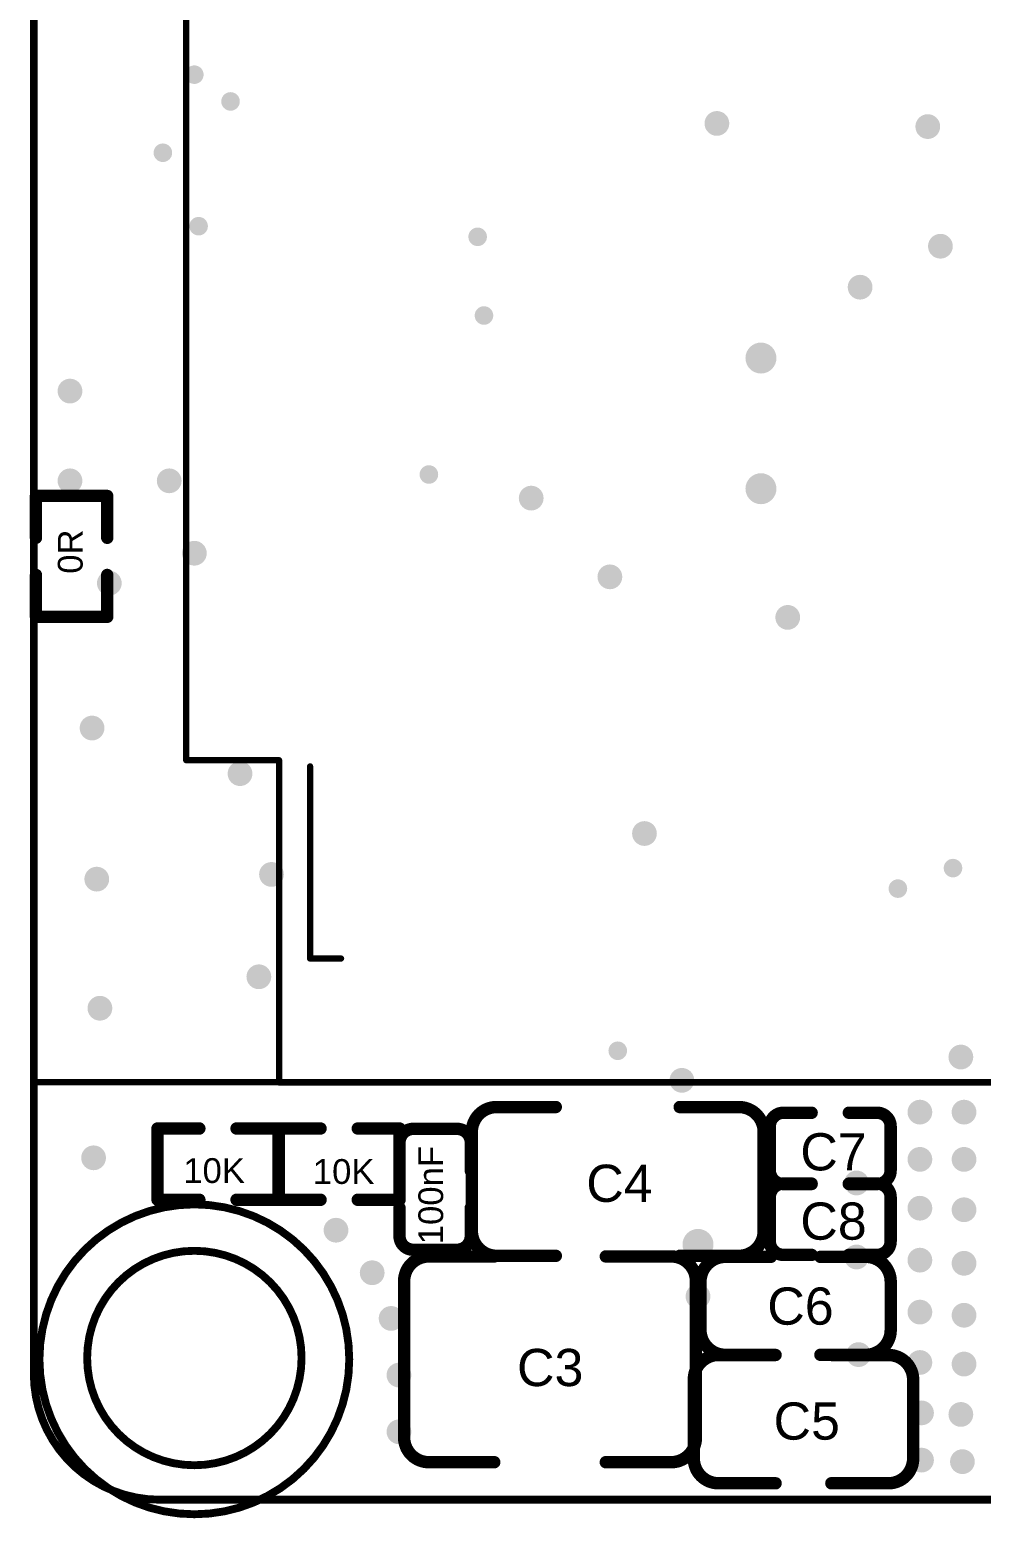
# Model space of a CAD drawing. Header units: millimetres. Extents: x 261 to 299, y 113 to 224.
# Drawn here: x 264.81 to 280.16, y 112.8 to 136.82 of the extents above; entities that cross this region are included whole.
import ezdxf

# ---------------------------------------------------------------- set-up
doc = ezdxf.new("R2010")
doc.units = ezdxf.units.MM
for name, color, linetype in [('KeepOutLayer', 6, 'Continuous'), ('MultiLayer', 9, 'Continuous'), ('TopOverlay', 2, 'Continuous'), ('ViaHoleLayer', 16, 'Continuous')]:
    doc.layers.add(name, color=color, linetype=linetype)
doc.styles.add('Arial', font='arial.ttf', dxfattribs={"height": 0.2})

# ---------------------------------------------------------------- blocks, each defined once
blk = doc.blocks.new('LC_1210_C_17')
at = {"layer": 'TopOverlay', "const_width": 0.2}
for points in [[(-2.355, 1.26, -0.414214), (-1.955, 1.66)], [(1.955, 1.66, -0.414214), (2.355, 1.26)], [(-1.955, -1.66, -0.414214), (-2.355, -1.26)], [(2.355, -1.26, -0.414214), (1.955, -1.66)]]:
    blk.add_lwpolyline(points, format="xyb", dxfattribs=at)
for points in [[(-1.955, 1.66), (-0.9, 1.66)], [(0.9, 1.66), (1.955, 1.66)], [(-2.355, -1.26), (-2.355, 1.26)], [(2.355, -1.26), (2.355, 1.26)], [(-1.955, -1.66), (-0.9, -1.66)], [(0.9, -1.66), (1.955, -1.66)]]:
    blk.add_lwpolyline(points, dxfattribs=at)
at = {"layer": 'TopOverlay', "const_width": 0.1}
for points in [[(-2.005, 1.66, 1), (-1.905, 1.66, 1)], [(-2.005, 1.66, 1), (-1.905, 1.66, 1)], [(-0.95, 1.66, 1), (-0.85, 1.66, 1)], [(0.85, 1.66, 1), (0.95, 1.66, 1)], [(1.905, 1.66, 1), (2.005, 1.66, 1)], [(1.905, 1.66, 1), (2.005, 1.66, 1)], [(-2.405, 1.26, 1), (-2.305, 1.26, 1)], [(-2.405, 1.26, 1), (-2.305, 1.26, 1)], [(2.305, 1.26, 1), (2.405, 1.26, 1)], [(2.305, 1.26, 1), (2.405, 1.26, 1)], [(-2.405, -1.26, 1), (-2.305, -1.26, 1)], [(-2.405, -1.26, 1), (-2.305, -1.26, 1)], [(2.305, -1.26, 1), (2.405, -1.26, 1)], [(2.305, -1.26, 1), (2.405, -1.26, 1)], [(-2.005, -1.66, 1), (-1.905, -1.66, 1)], [(-2.005, -1.66, 1), (-1.905, -1.66, 1)], [(-0.95, -1.66, 1), (-0.85, -1.66, 1)], [(0.85, -1.66, 1), (0.95, -1.66, 1)], [(1.905, -1.66, 1), (2.005, -1.66, 1)], [(1.905, -1.66, 1), (2.005, -1.66, 1)]]:
    blk.add_lwpolyline(points, format="xyb", close=True, dxfattribs=at)
blk = doc.blocks.new('LC_0402_C_22')
at = {"layer": 'TopOverlay', "const_width": 0.2}
for points in [[(-0.975, 0.355, -0.414214), (-0.755, 0.575)], [(0.755, 0.575, -0.414214), (0.975, 0.355)], [(-0.755, -0.575, -0.414214), (-0.975, -0.355)], [(0.975, -0.355, -0.414214), (0.755, -0.575)]]:
    blk.add_lwpolyline(points, format="xyb", dxfattribs=at)
at = {"layer": 'TopOverlay', "const_width": 0.1}
for points in [[(-0.805, 0.575, 1), (-0.705, 0.575, 1)], [(-0.8, 0.575, 1), (-0.7, 0.575, 1)], [(-0.35, 0.575, 1), (-0.25, 0.575, 1)], [(0.25, 0.575, 1), (0.35, 0.575, 1)], [(0.7, 0.575, 1), (0.8, 0.575, 1)], [(0.705, 0.575, 1), (0.805, 0.575, 1)], [(-1.025, 0.355, 1), (-0.925, 0.355, 1)], [(-1.025, 0.355, 1), (-0.925, 0.355, 1)], [(0.925, 0.355, 1), (1.025, 0.355, 1)], [(0.925, 0.355, 1), (1.025, 0.355, 1)], [(-1.025, -0.355, 1), (-0.925, -0.355, 1)], [(-1.025, -0.355, 1), (-0.925, -0.355, 1)], [(-0.805, -0.575, 1), (-0.705, -0.575, 1)], [(-0.8, -0.575, 1), (-0.7, -0.575, 1)], [(-0.35, -0.575, 1), (-0.25, -0.575, 1)], [(0.25, -0.575, 1), (0.35, -0.575, 1)], [(0.7, -0.575, 1), (0.8, -0.575, 1)], [(0.705, -0.575, 1), (0.805, -0.575, 1)], [(0.925, -0.355, 1), (1.025, -0.355, 1)], [(0.925, -0.355, 1), (1.025, -0.355, 1)]]:
    blk.add_lwpolyline(points, format="xyb", close=True, dxfattribs=at)
at = {"layer": 'TopOverlay', "const_width": 0.2}
for points in [[(-0.75, 0.575), (-0.3, 0.575)], [(0.3, 0.575), (0.75, 0.575)], [(-0.975, 0.355), (-0.975, -0.355)], [(0.975, 0.355), (0.975, -0.355)], [(-0.75, -0.575), (-0.3, -0.575)], [(0.3, -0.575), (0.75, -0.575)]]:
    blk.add_lwpolyline(points, dxfattribs=at)
blk = doc.blocks.new('LC_0805_C_23')
at = {"layer": 'TopOverlay', "const_width": 0.2}
for points in [[(-1.77, 0.635, -0.414214), (-1.37, 1.035)], [(1.37, 1.035, -0.414213), (1.77, 0.635)], [(-1.37, -1.035, -0.414213), (-1.77, -0.635)], [(1.77, -0.635, -0.414214), (1.37, -1.035)]]:
    blk.add_lwpolyline(points, format="xyb", dxfattribs=at)
for points in [[(-0.45, 1.035), (-1.37, 1.035)], [(1.37, 1.035), (0.45, 1.035)], [(-1.77, 0.635), (-1.77, -0.635)], [(1.77, 0.635), (1.77, -0.635)], [(-0.45, -1.035), (-1.37, -1.035)], [(1.37, -1.035), (0.45, -1.035)]]:
    blk.add_lwpolyline(points, dxfattribs=at)
at = {"layer": 'TopOverlay', "const_width": 0.1}
for points in [[(-1.42, 1.035, 1), (-1.32, 1.035, 1)], [(-1.42, 1.035, 1), (-1.32, 1.035, 1)], [(-0.5, 1.035, 1), (-0.4, 1.035, 1)], [(0.4, 1.035, 1), (0.5, 1.035, 1)], [(1.32, 1.035, 1), (1.42, 1.035, 1)], [(1.32, 1.035, 1), (1.42, 1.035, 1)], [(-1.82, 0.635, 1), (-1.72, 0.635, 1)], [(-1.82, 0.635, 1), (-1.72, 0.635, 1)], [(1.72, 0.635, 1), (1.82, 0.635, 1)], [(1.72, 0.635, 1), (1.82, 0.635, 1)], [(-1.82, -0.635, 1), (-1.72, -0.635, 1)], [(-1.82, -0.635, 1), (-1.72, -0.635, 1)], [(1.72, -0.635, 1), (1.82, -0.635, 1)], [(1.72, -0.635, 1), (1.82, -0.635, 1)], [(-1.42, -1.035, 1), (-1.32, -1.035, 1)], [(-1.42, -1.035, 1), (-1.32, -1.035, 1)], [(-0.5, -1.035, 1), (-0.4, -1.035, 1)], [(0.4, -1.035, 1), (0.5, -1.035, 1)], [(1.32, -1.035, 1), (1.42, -1.035, 1)], [(1.32, -1.035, 1), (1.42, -1.035, 1)]]:
    blk.add_lwpolyline(points, format="xyb", close=True, dxfattribs=at)
blk = doc.blocks.new('LC_0603_C_39')
at = {"layer": 'TopOverlay', "const_width": 0.2}
for points in [[(-1.535, 0.39, -0.414213), (-1.135, 0.79)], [(1.135, 0.79, -0.414213), (1.535, 0.39)], [(-1.135, -0.79, -0.414213), (-1.535, -0.39)], [(1.535, -0.39, -0.414213), (1.135, -0.79)]]:
    blk.add_lwpolyline(points, format="xyb", dxfattribs=at)
for points in [[(-0.4, 0.79), (-1.135, 0.79)], [(1.135, 0.79), (0.4, 0.79)], [(-1.535, 0.39), (-1.535, -0.39)], [(1.535, 0.39), (1.535, -0.39)], [(-0.4, -0.79), (-1.135, -0.79)], [(1.135, -0.79), (0.4, -0.79)]]:
    blk.add_lwpolyline(points, dxfattribs=at)
at = {"layer": 'TopOverlay', "const_width": 0.1}
for points in [[(-1.185, 0.79, 1), (-1.085, 0.79, 1)], [(-1.185, 0.79, 1), (-1.085, 0.79, 1)], [(-0.45, 0.79, 1), (-0.35, 0.79, 1)], [(0.35, 0.79, 1), (0.45, 0.79, 1)], [(1.085, 0.79, 1), (1.185, 0.79, 1)], [(1.085, 0.79, 1), (1.185, 0.79, 1)], [(-1.585, 0.39, 1), (-1.485, 0.39, 1)], [(-1.585, 0.39, 1), (-1.485, 0.39, 1)], [(1.485, 0.39, 1), (1.585, 0.39, 1)], [(1.485, 0.39, 1), (1.585, 0.39, 1)], [(-1.585, -0.39, 1), (-1.485, -0.39, 1)], [(-1.585, -0.39, 1), (-1.485, -0.39, 1)], [(1.485, -0.39, 1), (1.585, -0.39, 1)], [(1.485, -0.39, 1), (1.585, -0.39, 1)], [(-1.185, -0.79, 1), (-1.085, -0.79, 1)], [(-1.185, -0.79, 1), (-1.085, -0.79, 1)], [(-0.45, -0.79, 1), (-0.35, -0.79, 1)], [(0.35, -0.79, 1), (0.45, -0.79, 1)], [(1.085, -0.79, 1), (1.185, -0.79, 1)], [(1.085, -0.79, 1), (1.185, -0.79, 1)]]:
    blk.add_lwpolyline(points, format="xyb", close=True, dxfattribs=at)
blk = doc.blocks.new('LC_0402_C_40')
at = {"layer": 'TopOverlay', "const_width": 0.2}
for points in [[(-0.975, 0.355, -0.414214), (-0.755, 0.575)], [(0.755, 0.575, -0.414214), (0.975, 0.355)], [(-0.755, -0.575, -0.414214), (-0.975, -0.355)], [(0.975, -0.355, -0.414214), (0.755, -0.575)]]:
    blk.add_lwpolyline(points, format="xyb", dxfattribs=at)
at = {"layer": 'TopOverlay', "const_width": 0.1}
for points in [[(-0.805, 0.575, 1), (-0.705, 0.575, 1)], [(-0.8, 0.575, 1), (-0.7, 0.575, 1)], [(-0.35, 0.575, 1), (-0.25, 0.575, 1)], [(0.25, 0.575, 1), (0.35, 0.575, 1)], [(0.7, 0.575, 1), (0.8, 0.575, 1)], [(0.705, 0.575, 1), (0.805, 0.575, 1)], [(-1.025, 0.355, 1), (-0.925, 0.355, 1)], [(-1.025, 0.355, 1), (-0.925, 0.355, 1)], [(0.925, 0.355, 1), (1.025, 0.355, 1)], [(0.925, 0.355, 1), (1.025, 0.355, 1)], [(-1.025, -0.355, 1), (-0.925, -0.355, 1)], [(-1.025, -0.355, 1), (-0.925, -0.355, 1)], [(-0.805, -0.575, 1), (-0.705, -0.575, 1)], [(-0.8, -0.575, 1), (-0.7, -0.575, 1)], [(-0.35, -0.575, 1), (-0.25, -0.575, 1)], [(0.25, -0.575, 1), (0.35, -0.575, 1)], [(0.7, -0.575, 1), (0.8, -0.575, 1)], [(0.705, -0.575, 1), (0.805, -0.575, 1)], [(0.925, -0.355, 1), (1.025, -0.355, 1)], [(0.925, -0.355, 1), (1.025, -0.355, 1)]]:
    blk.add_lwpolyline(points, format="xyb", close=True, dxfattribs=at)
at = {"layer": 'TopOverlay', "const_width": 0.2}
for points in [[(-0.3, 0.575), (-0.75, 0.575)], [(0.75, 0.575), (0.3, 0.575)], [(-0.975, 0.355), (-0.975, -0.355)], [(0.975, 0.355), (0.975, -0.355)], [(-0.3, -0.575), (-0.75, -0.575)], [(0.75, -0.575), (0.3, -0.575)]]:
    blk.add_lwpolyline(points, dxfattribs=at)
blk = doc.blocks.new('LC_0402_C_43')
at = {"layer": 'TopOverlay', "const_width": 0.2}
for points in [[(-0.975, 0.355, -0.414214), (-0.755, 0.575)], [(0.755, 0.575, -0.414214), (0.975, 0.355)], [(-0.755, -0.575, -0.414214), (-0.975, -0.355)], [(0.975, -0.355, -0.414214), (0.755, -0.575)]]:
    blk.add_lwpolyline(points, format="xyb", dxfattribs=at)
at = {"layer": 'TopOverlay', "const_width": 0.1}
for points in [[(-0.805, 0.575, 1), (-0.705, 0.575, 1)], [(-0.8, 0.575, 1), (-0.7, 0.575, 1)], [(-0.35, 0.575, 1), (-0.25, 0.575, 1)], [(0.25, 0.575, 1), (0.35, 0.575, 1)], [(0.7, 0.575, 1), (0.8, 0.575, 1)], [(0.705, 0.575, 1), (0.805, 0.575, 1)], [(-1.025, 0.355, 1), (-0.925, 0.355, 1)], [(-1.025, 0.355, 1), (-0.925, 0.355, 1)], [(0.925, 0.355, 1), (1.025, 0.355, 1)], [(0.925, 0.355, 1), (1.025, 0.355, 1)], [(-1.025, -0.355, 1), (-0.925, -0.355, 1)], [(-1.025, -0.355, 1), (-0.925, -0.355, 1)], [(-0.805, -0.575, 1), (-0.705, -0.575, 1)], [(-0.8, -0.575, 1), (-0.7, -0.575, 1)], [(-0.35, -0.575, 1), (-0.25, -0.575, 1)], [(0.25, -0.575, 1), (0.35, -0.575, 1)], [(0.7, -0.575, 1), (0.8, -0.575, 1)], [(0.705, -0.575, 1), (0.805, -0.575, 1)], [(0.925, -0.355, 1), (1.025, -0.355, 1)], [(0.925, -0.355, 1), (1.025, -0.355, 1)]]:
    blk.add_lwpolyline(points, format="xyb", close=True, dxfattribs=at)
at = {"layer": 'TopOverlay', "const_width": 0.2}
for points in [[(-0.3, 0.575), (-0.75, 0.575)], [(0.75, 0.575), (0.3, 0.575)], [(-0.975, 0.355), (-0.975, -0.355)], [(0.975, 0.355), (0.975, -0.355)], [(-0.3, -0.575), (-0.75, -0.575)], [(0.75, -0.575), (0.3, -0.575)]]:
    blk.add_lwpolyline(points, dxfattribs=at)
blk = doc.blocks.new('LC_1206_C_46')
at = {"layer": 'TopOverlay', "const_width": 0.2}
for points in [[(-2.355, 0.8, -0.414213), (-1.955, 1.2)], [(1.955, 1.2, -0.414214), (2.355, 0.8)], [(-1.955, -1.2, -0.414213), (-2.355, -0.8)], [(2.355, -0.8, -0.414214), (1.955, -1.2)]]:
    blk.add_lwpolyline(points, format="xyb", dxfattribs=at)
for points in [[(-1.955, 1.2), (-1, 1.2)], [(1, 1.2), (1.955, 1.2)], [(-2.355, -0.8), (-2.355, 0.8)], [(2.355, -0.8), (2.355, 0.8)], [(-1.955, -1.2), (-1, -1.2)], [(1, -1.2), (1.955, -1.2)]]:
    blk.add_lwpolyline(points, dxfattribs=at)
at = {"layer": 'TopOverlay', "const_width": 0.1}
for points in [[(-2.005, 1.2, 1), (-1.905, 1.2, 1)], [(-2.005, 1.2, 1), (-1.905, 1.2, 1)], [(-1.05, 1.2, 1), (-0.95, 1.2, 1)], [(0.95, 1.2, 1), (1.05, 1.2, 1)], [(1.905, 1.2, 1), (2.005, 1.2, 1)], [(1.905, 1.2, 1), (2.005, 1.2, 1)], [(-2.405, 0.8, 1), (-2.305, 0.8, 1)], [(-2.405, 0.8, 1), (-2.305, 0.8, 1)], [(2.305, 0.8, 1), (2.405, 0.8, 1)], [(2.305, 0.8, 1), (2.405, 0.8, 1)], [(-2.405, -0.8, 1), (-2.305, -0.8, 1)], [(-2.405, -0.8, 1), (-2.305, -0.8, 1)], [(2.305, -0.8, 1), (2.405, -0.8, 1)], [(2.305, -0.8, 1), (2.405, -0.8, 1)], [(-2.005, -1.2, 1), (-1.905, -1.2, 1)], [(-2.005, -1.2, 1), (-1.905, -1.2, 1)], [(-1.05, -1.2, 1), (-0.95, -1.2, 1)], [(0.95, -1.2, 1), (1.05, -1.2, 1)], [(1.905, -1.2, 1), (2.005, -1.2, 1)], [(1.905, -1.2, 1), (2.005, -1.2, 1)]]:
    blk.add_lwpolyline(points, format="xyb", close=True, dxfattribs=at)
blk = doc.blocks.new('LC_0402_R_172')
at = {"layer": 'TopOverlay', "const_width": 0.2}
for points in [[(-0.975, 0.575), (-0.975, -0.575)], [(-0.3, 0.575), (-0.975, 0.575)], [(0.975, 0.575), (0.3, 0.575)], [(0.975, 0.575), (0.975, -0.575)], [(-0.3, -0.575), (-0.975, -0.575)], [(0.975, -0.575), (0.3, -0.575)]]:
    blk.add_lwpolyline(points, dxfattribs=at)
at = {"layer": 'TopOverlay', "const_width": 0.1}
for points in [[(-1.025, 0.575, 1), (-0.925, 0.575, 1)], [(-1.025, 0.575, 1), (-0.925, 0.575, 1)], [(-0.35, 0.575, 1), (-0.25, 0.575, 1)], [(0.25, 0.575, 1), (0.35, 0.575, 1)], [(0.925, 0.575, 1), (1.025, 0.575, 1)], [(0.925, 0.575, 1), (1.025, 0.575, 1)], [(-1.025, -0.575, 1), (-0.925, -0.575, 1)], [(-1.025, -0.575, 1), (-0.925, -0.575, 1)], [(-0.35, -0.575, 1), (-0.25, -0.575, 1)], [(0.25, -0.575, 1), (0.35, -0.575, 1)], [(0.925, -0.575, 1), (1.025, -0.575, 1)], [(0.925, -0.575, 1), (1.025, -0.575, 1)]]:
    blk.add_lwpolyline(points, format="xyb", close=True, dxfattribs=at)
blk = doc.blocks.new('LC_0402_R_174')
at = {"layer": 'TopOverlay', "const_width": 0.2}
for points in [[(-0.975, 0.575), (-0.975, -0.575)], [(-0.3, 0.575), (-0.975, 0.575)], [(0.975, 0.575), (0.3, 0.575)], [(0.975, 0.575), (0.975, -0.575)], [(-0.3, -0.575), (-0.975, -0.575)], [(0.975, -0.575), (0.3, -0.575)]]:
    blk.add_lwpolyline(points, dxfattribs=at)
at = {"layer": 'TopOverlay', "const_width": 0.1}
for points in [[(-1.025, 0.575, 1), (-0.925, 0.575, 1)], [(-1.025, 0.575, 1), (-0.925, 0.575, 1)], [(-0.35, 0.575, 1), (-0.25, 0.575, 1)], [(0.25, 0.575, 1), (0.35, 0.575, 1)], [(0.925, 0.575, 1), (1.025, 0.575, 1)], [(0.925, 0.575, 1), (1.025, 0.575, 1)], [(-1.025, -0.575, 1), (-0.925, -0.575, 1)], [(-1.025, -0.575, 1), (-0.925, -0.575, 1)], [(-0.35, -0.575, 1), (-0.25, -0.575, 1)], [(0.25, -0.575, 1), (0.35, -0.575, 1)], [(0.925, -0.575, 1), (1.025, -0.575, 1)], [(0.925, -0.575, 1), (1.025, -0.575, 1)]]:
    blk.add_lwpolyline(points, format="xyb", close=True, dxfattribs=at)
blk = doc.blocks.new('MOD_A7670C_201')
at = {"layer": 'TopOverlay', "const_width": 0.1}
for points in [[(12.5, 14), (-12.5, 14)], [(12.5, 14), (12.5, 8.8)], [(12, 12), (11.5, 12)], [(12, 12), (12, 8.9)], [(14, 8.8), (12.5, 8.8)], [(14, 8.8), (14, -8.8)]]:
    blk.add_lwpolyline(points, dxfattribs=at)
at = {"layer": 'TopOverlay', "const_width": 0.05}
for points in [[(12.475, 14, 1), (12.525, 14, 1)], [(12.475, 14, 1), (12.525, 14, 1)], [(11.475, 12, 1), (11.525, 12, 1)], [(11.975, 12, 1), (12.025, 12, 1)], [(11.975, 12, 1), (12.025, 12, 1)], [(11.975, 8.9, 1), (12.025, 8.9, 1)], [(12.475, 8.8, 1), (12.525, 8.8, 1)], [(12.475, 8.8, 1), (12.525, 8.8, 1)], [(13.975, 8.8, 1), (14.025, 8.8, 1)], [(13.975, 8.8, 1), (14.025, 8.8, 1)]]:
    blk.add_lwpolyline(points, format="xyb", close=True, dxfattribs=at)
blk = doc.blocks.new('LC_0402_R_206')
at = {"layer": 'TopOverlay', "const_width": 0.2}
for points in [[(-0.975, -0.575), (-0.975, 0.575)], [(-0.3, 0.575), (-0.975, 0.575)], [(0.975, 0.575), (0.3, 0.575)], [(0.975, -0.575), (0.975, 0.575)], [(-0.3, -0.575), (-0.975, -0.575)], [(0.975, -0.575), (0.3, -0.575)]]:
    blk.add_lwpolyline(points, dxfattribs=at)
at = {"layer": 'TopOverlay', "const_width": 0.1}
for points in [[(-1.025, 0.575, 1), (-0.925, 0.575, 1)], [(-1.025, 0.575, 1), (-0.925, 0.575, 1)], [(-0.35, 0.575, 1), (-0.25, 0.575, 1)], [(0.25, 0.575, 1), (0.35, 0.575, 1)], [(0.925, 0.575, 1), (1.025, 0.575, 1)], [(0.925, 0.575, 1), (1.025, 0.575, 1)], [(-1.025, -0.575, 1), (-0.925, -0.575, 1)], [(-1.025, -0.575, 1), (-0.925, -0.575, 1)], [(-0.35, -0.575, 1), (-0.25, -0.575, 1)], [(0.25, -0.575, 1), (0.35, -0.575, 1)], [(0.925, -0.575, 1), (1.025, -0.575, 1)], [(0.925, -0.575, 1), (1.025, -0.575, 1)]]:
    blk.add_lwpolyline(points, format="xyb", close=True, dxfattribs=at)

msp = doc.modelspace()

# ---------------------------------------------------------------- hatches: boundary and pattern name
at = {"layer": 'ViaHoleLayer'}
h = msp.add_hatch(color=16, dxfattribs=at)
edge = h.paths.add_edge_path()
edge.add_arc((267.462, 136.093), 0.15, 0, 360)
h = msp.add_hatch(color=16, dxfattribs=at)
edge = h.paths.add_edge_path()
edge.add_arc((268.046, 135.661), 0.15, 0, 360)
h = msp.add_hatch(color=16, dxfattribs=at)
edge = h.paths.add_edge_path()
edge.add_arc((275.895, 135.306), 0.2, 0, 360)
h = msp.add_hatch(color=16, dxfattribs=at)
edge = h.paths.add_edge_path()
edge.add_arc((279.298, 135.255), 0.2, 0, 360)
h = msp.add_hatch(color=16, dxfattribs=at)
edge = h.paths.add_edge_path()
edge.add_arc((266.954, 134.833), 0.15, 0, 360)
h = msp.add_hatch(color=16, dxfattribs=at)
edge = h.paths.add_edge_path()
edge.add_arc((267.531, 133.648), 0.15, 0, 360)
h = msp.add_hatch(color=16, dxfattribs=at)
edge = h.paths.add_edge_path()
edge.add_arc((272.034, 133.477), 0.15, 0, 360)
h = msp.add_hatch(color=16, dxfattribs=at)
edge = h.paths.add_edge_path()
edge.add_arc((279.502, 133.325), 0.2, 0, 360)
h = msp.add_hatch(color=16, dxfattribs=at)
edge = h.paths.add_edge_path()
edge.add_arc((278.206, 132.664), 0.2, 0, 360)
h = msp.add_hatch(color=16, dxfattribs=at)
edge = h.paths.add_edge_path()
edge.add_arc((272.136, 132.207), 0.15, 0, 360)
h = msp.add_hatch(color=16, dxfattribs=at)
edge = h.paths.add_edge_path()
edge.add_arc((276.606, 131.521), 0.25, 0, 360)
h = msp.add_hatch(color=16, dxfattribs=at)
edge = h.paths.add_edge_path()
edge.add_arc((265.455, 130.988), 0.2, 0, 360)
h = msp.add_hatch(color=16, dxfattribs=at)
edge = h.paths.add_edge_path()
edge.add_arc((265.455, 129.54), 0.2, 0, 360)
h = msp.add_hatch(color=16, dxfattribs=at)
edge = h.paths.add_edge_path()
edge.add_arc((267.056, 129.54), 0.2, 0, 360)
h = msp.add_hatch(color=16, dxfattribs=at)
edge = h.paths.add_edge_path()
edge.add_arc((271.247, 129.642), 0.15, 0, 360)
h = msp.add_hatch(color=16, dxfattribs=at)
edge = h.paths.add_edge_path()
edge.add_arc((272.898, 129.261), 0.2, 0, 360)
h = msp.add_hatch(color=16, dxfattribs=at)
edge = h.paths.add_edge_path()
edge.add_arc((276.606, 129.413), 0.25, 0, 360)
h = msp.add_hatch(color=16, dxfattribs=at)
edge = h.paths.add_edge_path()
edge.add_arc((267.462, 128.372), 0.2, 0, 360)
h = msp.add_hatch(color=16, dxfattribs=at)
edge = h.paths.add_edge_path()
edge.add_arc((266.09, 127.889), 0.2, 0, 360)
h = msp.add_hatch(color=16, dxfattribs=at)
edge = h.paths.add_edge_path()
edge.add_arc((274.168, 127.991), 0.2, 0, 360)
h = msp.add_hatch(color=16, dxfattribs=at)
edge = h.paths.add_edge_path()
edge.add_arc((277.038, 127.337), 0.2, 0, 360)
h = msp.add_hatch(color=16, dxfattribs=at)
edge = h.paths.add_edge_path()
edge.add_arc((265.811, 125.552), 0.2, 0, 360)
h = msp.add_hatch(color=16, dxfattribs=at)
edge = h.paths.add_edge_path()
edge.add_arc((268.199, 124.816), 0.2, 0, 360)
h = msp.add_hatch(color=16, dxfattribs=at)
edge = h.paths.add_edge_path()
edge.add_arc((274.726, 123.85), 0.2, 0, 360)
h = msp.add_hatch(color=16, dxfattribs=at)
edge = h.paths.add_edge_path()
edge.add_arc((279.705, 123.292), 0.15, 0, 360)
h = msp.add_hatch(color=16, dxfattribs=at)
edge = h.paths.add_edge_path()
edge.add_arc((265.887, 123.114), 0.2, 0, 360)
h = msp.add_hatch(color=16, dxfattribs=at)
edge = h.paths.add_edge_path()
edge.add_arc((268.707, 123.19), 0.2, 0, 360)
h = msp.add_hatch(color=16, dxfattribs=at)
edge = h.paths.add_edge_path()
edge.add_arc((278.816, 122.961), 0.15, 0, 360)
h = msp.add_hatch(color=16, dxfattribs=at)
edge = h.paths.add_edge_path()
edge.add_arc((268.503, 121.539), 0.2, 0, 360)
h = msp.add_hatch(color=16, dxfattribs=at)
edge = h.paths.add_edge_path()
edge.add_arc((265.938, 121.031), 0.2, 0, 360)
h = msp.add_hatch(color=16, dxfattribs=at)
edge = h.paths.add_edge_path()
edge.add_arc((274.295, 120.345), 0.15, 0, 360)
h = msp.add_hatch(color=16, dxfattribs=at)
edge = h.paths.add_edge_path()
edge.add_arc((279.832, 120.244), 0.2, 0, 360)
h = msp.add_hatch(color=16, dxfattribs=at)
edge = h.paths.add_edge_path()
edge.add_arc((275.33, 119.868), 0.2, 0, 360)
h = msp.add_hatch(color=16, dxfattribs=at)
edge = h.paths.add_edge_path()
edge.add_arc((279.171, 119.355), 0.2, 0, 360)
h = msp.add_hatch(color=16, dxfattribs=at)
edge = h.paths.add_edge_path()
edge.add_arc((279.883, 119.355), 0.2, 0, 360)
h = msp.add_hatch(color=16, dxfattribs=at)
edge = h.paths.add_edge_path()
edge.add_arc((265.836, 118.618), 0.2, 0, 360)
h = msp.add_hatch(color=16, dxfattribs=at)
edge = h.paths.add_edge_path()
edge.add_arc((279.171, 118.593), 0.2, 0, 360)
h = msp.add_hatch(color=16, dxfattribs=at)
edge = h.paths.add_edge_path()
edge.add_arc((279.883, 118.593), 0.2, 0, 360)
h = msp.add_hatch(color=16, dxfattribs=at)
edge = h.paths.add_edge_path()
edge.add_arc((278.149, 118.212), 0.2, 0, 360)
h = msp.add_hatch(color=16, dxfattribs=at)
edge = h.paths.add_edge_path()
edge.add_arc((279.171, 117.805), 0.2, 0, 360)
h = msp.add_hatch(color=16, dxfattribs=at)
edge = h.paths.add_edge_path()
edge.add_arc((279.883, 117.78), 0.2, 0, 360)
h = msp.add_hatch(color=16, dxfattribs=at)
edge = h.paths.add_edge_path()
edge.add_arc((269.748, 117.45), 0.2, 0, 360)
h = msp.add_hatch(color=16, dxfattribs=at)
edge = h.paths.add_edge_path()
edge.add_arc((275.59, 117.221), 0.25, 0, 360)
h = msp.add_hatch(color=16, dxfattribs=at)
edge = h.paths.add_edge_path()
edge.add_arc((278.149, 117.018), 0.2, 0, 360)
h = msp.add_hatch(color=16, dxfattribs=at)
edge = h.paths.add_edge_path()
edge.add_arc((270.332, 116.764), 0.2, 0, 360)
h = msp.add_hatch(color=16, dxfattribs=at)
edge = h.paths.add_edge_path()
edge.add_arc((279.171, 116.967), 0.2, 0, 360)
h = msp.add_hatch(color=16, dxfattribs=at)
edge = h.paths.add_edge_path()
edge.add_arc((279.883, 116.916), 0.2, 0, 360)
h = msp.add_hatch(color=16, dxfattribs=at)
edge = h.paths.add_edge_path()
edge.add_arc((275.59, 116.383), 0.2, 0, 360)
h = msp.add_hatch(color=16, dxfattribs=at)
edge = h.paths.add_edge_path()
edge.add_arc((270.637, 116.027), 0.2, 0, 360)
h = msp.add_hatch(color=16, dxfattribs=at)
edge = h.paths.add_edge_path()
edge.add_arc((279.171, 116.129), 0.2, 0, 360)
h = msp.add_hatch(color=16, dxfattribs=at)
edge = h.paths.add_edge_path()
edge.add_arc((279.883, 116.078), 0.2, 0, 360)
h = msp.add_hatch(color=16, dxfattribs=at)
edge = h.paths.add_edge_path()
edge.add_arc((278.181, 115.443), 0.2, 0, 360)
h = msp.add_hatch(color=16, dxfattribs=at)
edge = h.paths.add_edge_path()
edge.add_arc((279.171, 115.316), 0.2, 0, 360)
h = msp.add_hatch(color=16, dxfattribs=at)
edge = h.paths.add_edge_path()
edge.add_arc((270.764, 115.113), 0.2, 0, 360)
h = msp.add_hatch(color=16, dxfattribs=at)
edge = h.paths.add_edge_path()
edge.add_arc((279.883, 115.291), 0.2, 0, 360)
h = msp.add_hatch(color=16, dxfattribs=at)
edge = h.paths.add_edge_path()
edge.add_arc((279.197, 114.503), 0.2, 0, 360)
h = msp.add_hatch(color=16, dxfattribs=at)
edge = h.paths.add_edge_path()
edge.add_arc((279.832, 114.478), 0.2, 0, 360)
h = msp.add_hatch(color=16, dxfattribs=at)
edge = h.paths.add_edge_path()
edge.add_arc((270.764, 114.198), 0.2, 0, 360)
h = msp.add_hatch(color=16, dxfattribs=at)
edge = h.paths.add_edge_path()
edge.add_arc((279.197, 113.741), 0.2, 0, 360)
h = msp.add_hatch(color=16, dxfattribs=at)
edge = h.paths.add_edge_path()
edge.add_arc((279.857, 113.716), 0.2, 0, 360)

# ---------------------------------------------------------------- linework, layer by layer
at = {"layer": 'KeepOutLayer', "const_width": 0.127}
for points in [[(264.871, 115.134), (264.871, 221.605)], [(266.903, 113.102), (295.91, 113.102)]]:
    msp.add_lwpolyline(points, dxfattribs=at)
at = {"layer": 'KeepOutLayer'}
for points, const_width in [([(269.192, 115.388, 1), (265.732, 115.388, 1)], 0.127), ([(265.701, 115.388, 1), (265.764, 115.388, 1)], 0.0635), ([(269.16, 115.388, 1), (269.223, 115.388, 1)], 0.0635), ([(264.839, 115.134, 1), (264.903, 115.134, 1)], 0.0635), ([(264.839, 115.134, 1), (264.903, 115.134, 1)], 0.0635), ([(266.871, 113.102, 1), (266.935, 113.102, 1)], 0.0635), ([(266.871, 113.102, 1), (266.935, 113.102, 1)], 0.0635)]:
    msp.add_lwpolyline(points, format="xyb", close=True, dxfattribs=dict(at, const_width=const_width))
at = {"layer": 'KeepOutLayer', "const_width": 0.127}
msp.add_lwpolyline([(266.903, 113.102, -0.414214), (264.871, 115.134)], format="xyb", dxfattribs=at)
at = {"layer": 'MultiLayer'}
for p, q in [((266.957, 117.051), (266.643, 116.92)), ((267.292, 117.117), (266.957, 117.051)), ((267.462, 117.117), (267.292, 117.117)), ((267.632, 117.117), (267.462, 117.117)), ((267.967, 117.051), (267.632, 117.117)), ((268.281, 116.92), (267.967, 117.051)), ((266.359, 116.731), (266.119, 116.49)), ((266.643, 116.92), (266.359, 116.731)), ((268.565, 116.731), (268.281, 116.92)), ((268.805, 116.49), (268.565, 116.731)), ((266.119, 116.49), (265.929, 116.207)), ((268.995, 116.207), (268.805, 116.49)), ((265.929, 116.207), (265.799, 115.892)), ((269.125, 115.892), (268.995, 116.207)), ((265.799, 115.892), (265.732, 115.558)), ((269.192, 115.558), (269.125, 115.892)), ((265.732, 115.558), (265.732, 115.388)), ((269.192, 115.388), (269.192, 115.558)), ((265.732, 115.388), (265.732, 115.388)), ((265.732, 115.388), (265.732, 115.217)), ((269.192, 115.217), (269.192, 115.388)), ((265.732, 115.217), (265.799, 114.883)), ((269.125, 114.883), (269.192, 115.217)), ((265.799, 114.883), (265.929, 114.568)), ((268.995, 114.568), (269.125, 114.883)), ((265.929, 114.568), (266.119, 114.285)), ((268.805, 114.285), (268.995, 114.568)), ((266.119, 114.285), (266.359, 114.044)), ((268.565, 114.044), (268.805, 114.285)), ((266.359, 114.044), (266.643, 113.855)), ((266.643, 113.855), (266.957, 113.724)), ((267.967, 113.724), (268.281, 113.855)), ((268.281, 113.855), (268.565, 114.044)), ((266.957, 113.724), (267.292, 113.658)), ((267.292, 113.658), (267.462, 113.658)), ((267.462, 113.658), (267.632, 113.658)), ((267.632, 113.658), (267.967, 113.724))]:
    msp.add_line(p, q, dxfattribs=at)
at = {"layer": 'TopOverlay', "const_width": 0.1}
msp.add_lwpolyline([(264.871, 119.837), (297.739, 119.837)], dxfattribs=at)
at = {"layer": 'TopOverlay'}
for points, const_width in [([(264.846, 119.837, 1), (264.896, 119.837, 1)], 0.05), ([(269.962, 115.367, 1), (264.962, 115.367, 1)], 0.127), ([(264.93, 115.367, 1), (264.994, 115.367, 1)], 0.0635), ([(269.93, 115.367, 1), (269.994, 115.367, 1)], 0.0635)]:
    msp.add_lwpolyline(points, format="xyb", close=True, dxfattribs=dict(at, const_width=const_width))

# ---------------------------------------------------------------- block references
for name, p, rotation in [('MOD_A7670C_201', (281.33, 133.833), 180), ('LC_0402_R_206', (265.481, 128.321), 270), ('LC_0402_C_40', (277.724, 118.77), 180), ('LC_0402_R_174', (267.843, 118.516), 180), ('LC_0402_R_172', (269.799, 118.516), 180), ('LC_0402_C_22', (271.348, 118.11), 90), ('LC_0402_C_43', (277.724, 117.627), 180), ('LC_0603_C_39', (277.165, 116.23), 180), ('LC_0805_C_23', (277.292, 114.402), 180)]:
    msp.add_blockref(name, p, dxfattribs=dict(rotation=rotation))
for name, p in [('LC_1206_C_46', (274.295, 118.237)), ('LC_1210_C_17', (273.202, 115.367))]:
    msp.add_blockref(name, p)

# ---------------------------------------------------------------- texts
at = {"layer": 'TopOverlay', "style": 'Arial'}
for s, p in [('0R', (265.659, 128.041)), ('100nF', (271.477, 117.224))]:
    msp.add_text(s, height=0.4, rotation=90, dxfattribs=at).set_placement(p)
for s, height, p in [('C7', 0.6, (277.241, 118.415)), ('10K', 0.4, (267.284, 118.212)), ('10K', 0.4, (269.374, 118.197)), ('C4', 0.6, (273.787, 117.907)), ('C8', 0.6, (277.241, 117.297)), ('C6', 0.6, (276.708, 115.926)), ('C3', 0.6, (272.669, 114.935)), ('C5', 0.6, (276.809, 114.071))]:
    msp.add_text(s, height=height, dxfattribs=at).set_placement(p)

doc.saveas('drawing.dxf')
